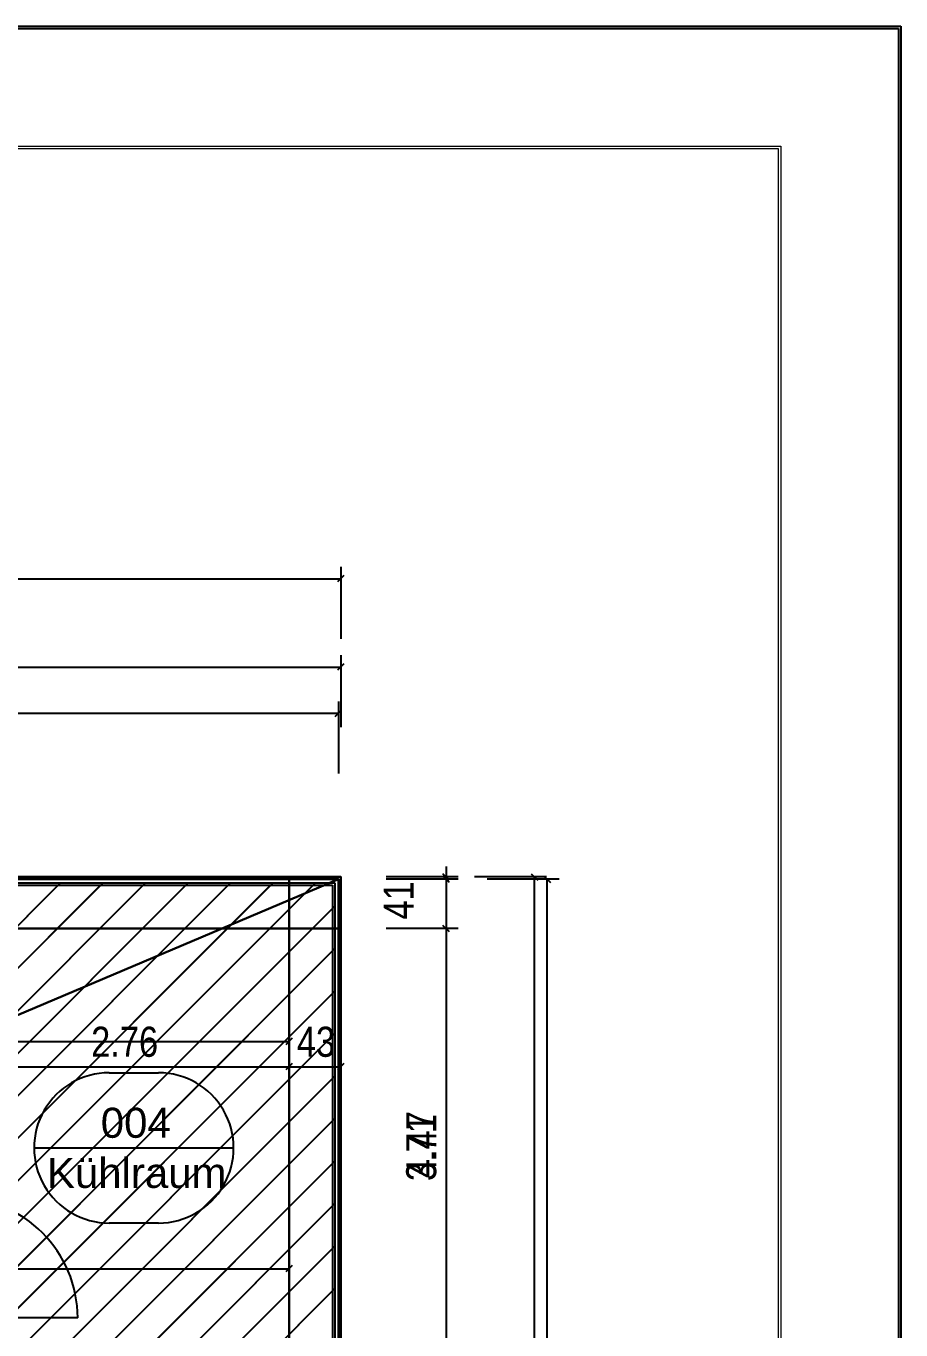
# Model space of a CAD drawing. Extents: x -996 to 41024, y -11542 to 18178.
# Drawn here: x 33743 to 41024, y 7331 to 18178 of the extents above; entities that cross this region are included whole.
import ezdxf

# ---------------------------------------------------------------- set-up
doc = ezdxf.new("R2010")
doc.units = 0
doc.header["$LTSCALE"] = 50
doc.layers.get('0').update_dxf_attribs({"lineweight": 25})
for name, color, linetype, lineweight, true_color in [('2D-NovaObj-A_Geschossdecke', 7, 'Continuous', 25, 0x008080), ('2D-NovaObj-A_Wand_allgemein', 3, 'Continuous', 25, 0x00ff00), ('3D-NovaObj-A_Geschossdecke', 7, 'Continuous', 25, 0x008080), ('3D-NovaObj-A_Wand_allgemein', 3, 'Continuous', 25, 0x00ff00), ('A_Geschossdecke', 7, 'Continuous', 25, 0x008080), ('A_Wand_allgemein', 3, 'Continuous', 25, 0x00ff00), ('X_Mass', 7, 'Continuous', 25, 0x0080ff), ('XREF-41001-A-G-EG$0$2D-NovaObj-A_Geschossdecke', 7, 'Continuous', 25, 0x008080), ('XREF-41001-A-G-EG$0$2D-NovaObj-A_Raum', 1, 'Continuous', 25, 0xff0000), ('XREF-41001-A-G-EG$0$2D-NovaObj-A_Tuer', 7, 'Continuous', 25, 0xbdbbbb), ('XREF-41001-A-G-EG$0$2D-NovaObj-A_Wand_allgemein', 3, 'Continuous', 25, 0x00ff00), ('XREF-41001-A-G-EG$0$3D-NovaObj-A_Geschossdecke', 7, 'Continuous', 25, 0x008080), ('XREF-41001-A-G-EG$0$3D-NovaObj-A_Tuer_3D', 9, 'Continuous', 18, 0x808080), ('XREF-41001-A-G-EG$0$3D-NovaObj-A_Wand_allgemein', 3, 'Continuous', 25, 0x00ff00), ('XREF-41001-A-G-EG$0$A_Geschossdecke', 7, 'Continuous', 25, 0x008080), ('XREF-41001-A-G-EG$0$A_Raum', 1, 'Continuous', 25, 0xff0000), ('XREF-41001-A-G-EG$0$A_Tuer', 7, 'Continuous', 25, 0xbdbbbb), ('XREF-41001-A-G-EG$0$A_Wand_allgemein', 3, 'Continuous', 25, 0x00ff00), ('XREF-41001-A-G-EG$0$X_Mass', 7, 'Continuous', 25, 0x0080ff)]:
    doc.layers.add(name, color=color, linetype=linetype, lineweight=lineweight, true_color=true_color)
for name, color, linetype, lineweight in [('2D-NovaObj-X_Planrahmen', 7, 'Continuous', 25), ('2D-NovaObj-X_Plk Linien', 7, 'Continuous', 13), ('3D-NovaObj-X_Planrahmen', 7, 'Continuous', 25), ('3D-NovaObj-X_Plk Linien', 7, 'Continuous', 13), ('X_Planrahmen', 7, 'Continuous', 25), ('X_Plk Linien', 7, 'Continuous', 13), ('XREF-41001-A-G-EG$0$2D-NovaObj-X_Planrahmen', 7, 'Continuous', 25), ('XREF-41001-A-G-EG$0$2D-NovaObj-X_Plk Linien', 7, 'Continuous', 13), ('XREF-41001-A-G-EG$0$3D-NovaObj-X_Planrahmen', 7, 'Continuous', 25), ('XREF-41001-A-G-EG$0$3D-NovaObj-X_Plk Linien', 7, 'Continuous', 13), ('XREF-41001-A-G-EG$0$X_Planrahmen', 7, 'Continuous', 25), ('XREF-41001-A-G-EG$0$X_Plk Linien', 7, 'Continuous', 13)]:
    doc.layers.add(name, color=color, linetype=linetype, lineweight=lineweight)
doc.styles.get("Standard").update_dxf_attribs({"font": 'ARIALN.TTF'})
doc.styles.add('XREF-41001-A-G-EG$0$Standard', font='ARIALN.TTF')

# ---------------------------------------------------------------- blocks, each defined once
blk = doc.blocks.new('Wand_A0AA6KWBLL', base_point=(35933, -2880))
at = {"layer": '2D-NovaObj-A_Wand_allgemein', "color": 94, "ltscale": 0.25, "true_color": 0x009900}
for p, q in [((35933, -2470), (35933, 10670)), ((36343, -2880), (36343, 10670))]:
    blk.add_line(p, q, dxfattribs=at)
at = {"layer": '3D-NovaObj-A_Wand_allgemein', "color": 94, "linetype": 'Continuous', "ltscale": 0.25, "true_color": 0x009900}
for p, q in [((35933, -2880, 3000), (35933, 10670, 3000)), ((35933, 10670, 3000), (35933, 10670)), ((35933, 10670), (35933, -2880)), ((36343, 10670), (36343, 10670, 3000)), ((36343, 10670, 3000), (36343, -2880, 3000)), ((36343, -2880), (36343, 10670))]:
    blk.add_line(p, q, dxfattribs=at)
for points in [[(35933, -2880), (35933, -2880, 3000), (35933, 10670, 3000), (35933, 10670)], [(36343, 10670), (36343, 10670, 3000), (36343, -2880, 3000), (36343, -2880)]]:
    blk.add_3dface(points, dxfattribs=at)
at = {"layer": '3D-NovaObj-A_Wand_allgemein', "color": 94, "linetype": 'Continuous', "ltscale": 0.25, "true_color": 0x009900, "invisible_edges": 15}
for points in [[(35933, -2880), (35933, 10670), (36343, 10670), (36343, -2880)], [(36343, -2880, 3000), (36343, 10670, 3000), (35933, 10670, 3000), (35933, -2880, 3000)]]:
    blk.add_3dface(points, dxfattribs=at)
blk = doc.blocks.new('Geschossdecke_A0AA6KWGLL', base_point=(3383, -2880))
at = {"layer": '2D-NovaObj-A_Geschossdecke', "ltscale": 0.25}
for p, q in [((3433, 11030), (36293, 11030)), ((36293, 11030), (36293, -2830))]:
    blk.add_line(p, q, dxfattribs=at)
at = {"layer": '2D-NovaObj-A_Geschossdecke', "linetype": 'Continuous', "ltscale": 0.25}
for p, q in [((25501, 2520), (34011, 11030)), ((25854, 2520), (34364, 11030)), ((26208, 2520), (34718, 11030)), ((26562, 2520), (35072, 11030)), ((26915, 2520), (35425, 11030)), ((27269, 2520), (35779, 11030)), ((27622, 2520), (36132, 11030)), ((27976, 2520), (36293, 10837)), ((28329, 2520), (36293, 10483)), ((28613, 2450), (36293, 10130)), ((28613, 2096), (36293, 9776)), ((28613, 1742), (36293, 9422)), ((28613, 1389), (36293, 9069)), ((28613, 1035), (36293, 8715)), ((28613, 682), (36293, 8362)), ((28613, 328), (36293, 8008)), ((26813, -1825), (36293, 7655))]:
    blk.add_line(p, q, dxfattribs=at)
at = {"layer": '3D-NovaObj-A_Geschossdecke', "linetype": 'Continuous', "ltscale": 0.25}
for p, q in [((3383, 11080, 3000), (36343, 11080, 3000)), ((3383, 11080, 3510), (36343, 11080, 3510)), ((36343, 11080, 3000), (36343, 11080, 3510)), ((36343, 11080, 3000), (36343, -2880, 3000)), ((36343, 11080, 3510), (36343, -2880, 3510))]:
    blk.add_line(p, q, dxfattribs=at)
for points in [[(3383, 11080, 3510), (36343, 11080, 3510), (36343, 11080, 3000), (3383, 11080, 3000)], [(36343, 11080, 3510), (36343, -2880, 3510), (36343, -2880, 3000), (36343, 11080, 3000)]]:
    blk.add_3dface(points, dxfattribs=at)
at = {"layer": '3D-NovaObj-A_Geschossdecke', "linetype": 'Continuous', "ltscale": 0.25, "invisible_edges": 15}
for points in [[(19973, 6730, 3000), (3383, 11080, 3000), (36343, 11080, 3000)], [(19973, 6730, 3510), (3383, 11080, 3510), (36343, 11080, 3510)], [(23033, 6730, 3000), (19973, 6730, 3000), (36343, 11080, 3000)], [(23033, 6730, 3510), (19973, 6730, 3510), (36343, 11080, 3510)], [(36343, 11080, 3000), (23263, 2470, 3000), (23033, 6130, 3000)], [(23033, 6730, 3000), (36343, 11080, 3000), (23033, 6130, 3000)], [(36343, 11080, 3510), (23263, 2470, 3510), (23033, 6130, 3510)], [(23033, 6730, 3510), (36343, 11080, 3510), (23033, 6130, 3510)], [(28563, 2470, 3000), (36343, 11080, 3000), (23263, 2470, 3000)], [(28563, 2470, 3510), (36343, 11080, 3510), (23263, 2470, 3510)], [(28563, 220, 3000), (28563, 2470, 3000), (36343, 11080, 3000)], [(28563, 220, 3000), (36343, 11080, 3000), (36343, -2880, 3000)], [(28563, 220, 3510), (28563, 2470, 3510), (36343, 11080, 3510)], [(28563, 220, 3510), (36343, 11080, 3510), (36343, -2880, 3510)]]:
    blk.add_3dface(points, dxfattribs=at)
blk = doc.blocks.new('Wand_A0AA6KWILL', base_point=(3793, 10670))
at = {"layer": '2D-NovaObj-A_Wand_allgemein', "color": 94, "ltscale": 0.25, "true_color": 0x009900}
for p, q in [((3793, 11080), (36343, 11080)), ((36343, 10670), (36343, 11080)), ((19973, 10670), (35933, 10670))]:
    blk.add_line(p, q, dxfattribs=at)
at = {"layer": '3D-NovaObj-A_Wand_allgemein', "color": 94, "linetype": 'Continuous', "ltscale": 0.25, "true_color": 0x009900}
for p, q in [((3793, 11080, 3000), (36343, 11080, 3000)), ((36343, 11080), (3793, 11080)), ((36343, 11080, 3000), (36343, 11080)), ((36343, 11080, 3000), (36343, 10670, 3000)), ((36343, 10670), (36343, 11080)), ((36343, 10670, 3000), (3793, 10670, 3000)), ((3793, 10670), (36343, 10670)), ((36343, 10670), (36343, 10670, 3000))]:
    blk.add_line(p, q, dxfattribs=at)
for points in [[(3793, 11080), (3793, 11080, 3000), (36343, 11080, 3000), (36343, 11080)], [(36343, 10670), (36343, 10670, 3000), (3793, 10670, 3000), (3793, 10670)]]:
    blk.add_3dface(points, dxfattribs=at)
for points, invisible_edges in [([(3793, 11080), (36343, 11080), (36343, 10670), (3793, 10670)], 15), ([(3793, 10670, 3000), (36343, 10670, 3000), (36343, 11080, 3000), (3793, 11080, 3000)], 15), ([(36343, 11080, 3000), (36343, 10670, 3000), (36343, 10670), (36343, 11080)], 10)]:
    blk.add_3dface(points, dxfattribs=dict(at, invisible_edges=invisible_edges))
blk = doc.blocks.new('Geschossdecke_A0AA6KWQLL', base_point=(3383, -2880, -480))
at = {"layer": '2D-NovaObj-A_Geschossdecke', "ltscale": 0.25}
for p, q in [((3433, 11030), (36293, 11030)), ((36293, 11030), (36293, -2830))]:
    blk.add_line(p, q, dxfattribs=at)
at = {"layer": '2D-NovaObj-A_Geschossdecke', "linetype": 'Continuous', "ltscale": 0.25}
for p, q in [((20151, -2830), (34011, 11030)), ((20504, -2830), (34364, 11030)), ((20858, -2830), (34718, 11030)), ((21212, -2830), (35072, 11030)), ((21565, -2830), (35425, 11030)), ((21919, -2830), (35779, 11030)), ((22272, -2830), (36132, 11030)), ((22626, -2830), (36293, 10837)), ((22979, -2830), (36293, 10483)), ((23333, -2830), (36293, 10130)), ((23686, -2830), (36293, 9776)), ((24040, -2830), (36293, 9422)), ((24394, -2830), (36293, 9069)), ((24747, -2830), (36293, 8715)), ((25101, -2830), (36293, 8362)), ((25454, -2830), (36293, 8008)), ((25808, -2830), (36293, 7655))]:
    blk.add_line(p, q, dxfattribs=at)
at = {"layer": '3D-NovaObj-A_Geschossdecke', "linetype": 'Continuous', "ltscale": 0.25}
for p, q in [((3383, 11080, -480), (36343, 11080, -480)), ((3383, 11080), (36343, 11080)), ((36343, 11080, -480), (36343, 11080)), ((36343, 11080, -480), (36343, -2880, -480)), ((36343, 11080), (36343, -2880))]:
    blk.add_line(p, q, dxfattribs=at)
for points in [[(3383, 11080), (36343, 11080), (36343, 11080, -480), (3383, 11080, -480)], [(36343, 11080), (36343, -2880), (36343, -2880, -480), (36343, 11080, -480)]]:
    blk.add_3dface(points, dxfattribs=at)
mesh = blk.add_polyface(dxfattribs=at)
corners = [(3383, -2880, -480), (3383, 11080, -480), (36343, 11080, -480), (36343, -2880, -480)]
mesh.append_faces([[corners[k] for k in face] for face in [(0, 2, 3, 3)]], dxfattribs={"vtx0": -1, "vtx2": -1})
mesh.append_faces([[corners[k] for k in face] for face in [(0, 1, 2, 2)]], dxfattribs={"vtx2": -1, "vtx3": -1})
mesh = blk.add_polyface(dxfattribs=at)
corners = [(3383, -2880), (3383, 11080), (36343, 11080), (36343, -2880)]
mesh.append_faces([[corners[k] for k in face] for face in [(0, 2, 1, 1)]], dxfattribs={"vtx0": -1, "vtx2": -1})
mesh.append_faces([[corners[k] for k in face] for face in [(0, 3, 2, 2)]], dxfattribs={"vtx2": -1, "vtx3": -1})
blk = doc.blocks.new('XREF-41001-A-G-EG$0$Wand_A0AA6KV1LL', base_point=(35933, -2470))
at = {"layer": 'XREF-41001-A-G-EG$0$2D-NovaObj-A_Wand_allgemein', "color": 6, "ltscale": 0.25, "true_color": 0xff00ff}
for p, q in [((36363, 11100), (35933, 11100)), ((36363, 6630), (36363, 11100)), ((35933, 6960), (35933, 10670))]:
    blk.add_line(p, q, dxfattribs=at)
at = {"layer": 'XREF-41001-A-G-EG$0$3D-NovaObj-A_Wand_allgemein', "color": 6, "linetype": 'Continuous', "ltscale": 0.25, "true_color": 0xff00ff}
for p, q in [((35933, 6630, 3000), (35933, 11100, 3000)), ((35933, 11100, 3000), (35933, 11100)), ((35933, 11100), (35933, 6630)), ((35933, 11100, 3000), (36363, 11100, 3000)), ((36363, 11100), (35933, 11100)), ((36363, 11100), (36363, 11100, 3000)), ((36363, 11100, 3000), (36363, 6630, 3000)), ((36363, 6630), (36363, 11100))]:
    blk.add_line(p, q, dxfattribs=at)
for points, invisible_edges in [([(35933, 6630), (35933, 6630, 3000), (35933, 11100, 3000), (35933, 11100)], 1), ([(35933, 11100, 3000), (36363, 11100, 3000), (36363, 11100), (35933, 11100)], 10), ([(35933, 6630), (35933, 11100), (36363, 11100), (36363, 6630)], 15), ([(36363, -2470, 3000), (36363, 11100, 3000), (35933, 11100, 3000), (35933, -2470, 3000)], 15), ([(36363, 11100), (36363, 11100, 3000), (36363, 6630, 3000), (36363, 6630)], 4)]:
    blk.add_3dface(points, dxfattribs=dict(at, invisible_edges=invisible_edges))
blk = doc.blocks.new('XREF-41001-A-G-EG$0$Wand_A0AA6KV9LL', base_point=(3793, 10670))
at = {"layer": 'XREF-41001-A-G-EG$0$2D-NovaObj-A_Wand_allgemein', "color": 6, "ltscale": 0.25, "true_color": 0xff00ff}
for p, q in [((29563, 11100), (35933, 11100)), ((33173, 10670), (35933, 10670))]:
    blk.add_line(p, q, dxfattribs=at)
at = {"layer": 'XREF-41001-A-G-EG$0$3D-NovaObj-A_Wand_allgemein', "color": 6, "linetype": 'Continuous', "ltscale": 0.25, "true_color": 0xff00ff}
for p, q in [((29563, 11100, 3000), (35933, 11100, 3000)), ((35933, 11100), (29563, 11100)), ((35933, 11100, 3000), (35933, 11100)), ((35933, 10670, 3000), (29563, 10670, 3000)), ((29563, 10670), (35933, 10670)), ((35933, 10670), (35933, 10670, 3000))]:
    blk.add_line(p, q, dxfattribs=at)
for points, invisible_edges in [([(3793, 11100), (35933, 11100), (35933, 10670), (3793, 10670)], 15), ([(3793, 10670, 3000), (35933, 10670, 3000), (35933, 11100, 3000), (3793, 11100, 3000)], 15), ([(29563, 11100), (29563, 11100, 3000), (35933, 11100, 3000), (35933, 11100)], 1), ([(35933, 10670), (35933, 10670, 3000), (29563, 10670, 3000), (29563, 10670)], 4)]:
    blk.add_3dface(points, dxfattribs=dict(at, invisible_edges=invisible_edges))
blk = doc.blocks.new('XREF-41001-A-G-EG$0$Tür_A0AA6KVILL', base_point=(32798, 7430))
at = {"layer": 'XREF-41001-A-G-EG$0$2D-NovaObj-A_Tuer', "color": 6, "ltscale": 0.25, "true_color": 0xff00ff}
for p, q in [((32943, 8430), (33173, 8430)), ((34173, 7430), (32943, 7430))]:
    blk.add_line(p, q, dxfattribs=at)
at = {"layer": 'XREF-41001-A-G-EG$0$2D-NovaObj-A_Tuer', "color": 6, "lineweight": 18, "ltscale": 0.18, "true_color": 0xff00ff}
blk.add_line((33058, 7960), (33058, 7900), dxfattribs=at)
at = {"layer": 'XREF-41001-A-G-EG$0$2D-NovaObj-A_Tuer', "color": 6, "ltscale": 0.25, "true_color": 0xff00ff}
blk.add_ellipse((33173, 7430), major_axis=(1000, 0), ratio=1, start_param=0, end_param=1.570796, dxfattribs=at)
at = {"layer": 'XREF-41001-A-G-EG$0$3D-NovaObj-A_Tuer_3D', "color": 6, "ltscale": 0.18, "true_color": 0xff00ff}
for p, q in [((33123, 8430), (33223, 8430)), ((33123, 8430, 2000), (33223, 8430, 2000)), ((33123, 8430), (33123, 8430, 2000)), ((33123, 8430, 2000), (33123, 7430, 2000)), ((33123, 7430), (33123, 8430)), ((33223, 8430), (33223, 8430, 2000)), ((33223, 8430, 2000), (33223, 7430, 2000)), ((33223, 7430), (33223, 8430)), ((33123, 7430, 2000), (33223, 7430, 2000)), ((33123, 7430), (33223, 7430)), ((33123, 7430, 2000), (33123, 7430)), ((33223, 7430, 2000), (33223, 7430))]:
    blk.add_line(p, q, dxfattribs=at)
for points in [[(33223, 8430), (33223, 8430, 2000), (33123, 8430, 2000), (33123, 8430)], [(33223, 8430, 2000), (33223, 7430, 2000), (33123, 7430, 2000), (33123, 8430, 2000)], [(33223, 7430), (33223, 8430), (33123, 8430), (33123, 7430)], [(33223, 7430, 2000), (33223, 7430), (33123, 7430), (33123, 7430, 2000)]]:
    blk.add_3dface(points, dxfattribs=at)
at = {"layer": 'XREF-41001-A-G-EG$0$2D-NovaObj-A_Tuer', "color": 6, "lineweight": 18, "ltscale": 0.18, "true_color": 0xff00ff, "char_height": 200, "attachment_point": 1, "rotation": 90, "style": 'XREF-41001-A-G-EG$0$Standard'}
for s, insert in [('{\\fArial;1.00}', (32798, 7680)), ('{\\fArial;2.00}', (33124, 7668))]:
    blk.add_mtext(s, dxfattribs=dict(at, insert=insert))
at = {"layer": 'XREF-41001-A-G-EG$0$3D-NovaObj-A_Tuer_3D', "color": 6, "ltscale": 0.18, "true_color": 0xff00ff}
mesh = blk.add_polyface(dxfattribs=at)
corners = [(33123, 8430), (33123, 8430, 2000), (33123, 7430, 2000), (33123, 7430)]
mesh.append_faces([[corners[k] for k in face] for face in [(0, 2, 1, 1)]], dxfattribs={"vtx0": -1, "vtx2": -1, "color": 6})
mesh.append_faces([[corners[k] for k in face] for face in [(0, 3, 2, 2)]], dxfattribs={"vtx2": -1, "vtx3": -1, "color": 6})
mesh = blk.add_polyface(dxfattribs=at)
corners = [(33223, 8430), (33223, 8430, 2000), (33223, 7430, 2000), (33223, 7430)]
mesh.append_faces([[corners[k] for k in face] for face in [(0, 2, 3, 3)]], dxfattribs={"vtx0": -1, "vtx2": -1, "color": 6})
mesh.append_faces([[corners[k] for k in face] for face in [(0, 1, 2, 2)]], dxfattribs={"vtx2": -1, "vtx3": -1, "color": 6})
blk = doc.blocks.new('XREF-41001-A-G-EG$0$Geschossdecke_A0AA6KVLLL', base_point=(3363, -2900))
at = {"layer": 'XREF-41001-A-G-EG$0$2D-NovaObj-A_Geschossdecke', "color": 6, "ltscale": 0.25, "true_color": 0xff00ff}
for p, q in [((3413, 11050), (36313, 11050)), ((36313, 11050), (36313, -2850))]:
    blk.add_line(p, q, dxfattribs=at)
at = {"layer": 'XREF-41001-A-G-EG$0$2D-NovaObj-A_Geschossdecke', "color": 6, "linetype": 'Continuous', "ltscale": 0.25, "true_color": 0xff00ff}
for p, q in [((25501, 2520), (34031, 11050)), ((25854, 2520), (34384, 11050)), ((26208, 2520), (34738, 11050)), ((26562, 2520), (35092, 11050)), ((26915, 2520), (35445, 11050)), ((27269, 2520), (35799, 11050)), ((27622, 2520), (36152, 11050)), ((27976, 2520), (36313, 10857)), ((28329, 2520), (36313, 10503)), ((28613, 2450), (36313, 10150)), ((28613, 2096), (36313, 9796)), ((28613, 1742), (36313, 9442)), ((28613, 1389), (36313, 9089)), ((28613, 1035), (36313, 8735)), ((28613, 682), (36313, 8382)), ((28613, 328), (36313, 8028)), ((26813, -1825), (36313, 7675))]:
    blk.add_line(p, q, dxfattribs=at)
at = {"layer": 'XREF-41001-A-G-EG$0$3D-NovaObj-A_Geschossdecke', "color": 6, "linetype": 'Continuous', "ltscale": 0.25, "true_color": 0xff00ff}
for p, q in [((3363, 11100, 3000), (36363, 11100, 3000)), ((3363, 11100, 3380), (36363, 11100, 3380)), ((36363, 11100, 3000), (36363, 11100, 3380)), ((36363, 11100, 3000), (36363, -2900, 3000)), ((36363, 11100, 3380), (36363, -2900, 3380))]:
    blk.add_line(p, q, dxfattribs=at)
for points in [[(3363, 11100, 3380), (36363, 11100, 3380), (36363, 11100, 3000), (3363, 11100, 3000)], [(36363, 11100, 3380), (36363, -2900, 3380), (36363, -2900, 3000), (36363, 11100, 3000)]]:
    blk.add_3dface(points, dxfattribs=at)
at = {"layer": 'XREF-41001-A-G-EG$0$3D-NovaObj-A_Geschossdecke', "color": 6, "linetype": 'Continuous', "ltscale": 0.25, "true_color": 0xff00ff, "invisible_edges": 15}
for points in [[(19973, 6730, 3000), (3363, 11100, 3000), (36363, 11100, 3000)], [(19973, 6730, 3380), (3363, 11100, 3380), (36363, 11100, 3380)], [(23033, 6730, 3000), (19973, 6730, 3000), (36363, 11100, 3000)], [(23033, 6730, 3380), (19973, 6730, 3380), (36363, 11100, 3380)], [(36363, 11100, 3000), (23263, 2470, 3000), (23033, 6130, 3000)], [(23033, 6730, 3000), (36363, 11100, 3000), (23033, 6130, 3000)], [(36363, 11100, 3380), (23263, 2470, 3380), (23033, 6130, 3380)], [(23033, 6730, 3380), (36363, 11100, 3380), (23033, 6130, 3380)], [(28563, 2470, 3000), (36363, 11100, 3000), (23263, 2470, 3000)], [(28563, 2470, 3380), (36363, 11100, 3380), (23263, 2470, 3380)], [(28563, 220, 3000), (28563, 2470, 3000), (36363, 11100, 3000)], [(28563, 220, 3000), (36363, 11100, 3000), (36363, -2900, 3000)], [(28563, 220, 3380), (28563, 2470, 3380), (36363, 11100, 3380)], [(28563, 220, 3380), (36363, 11100, 3380), (36363, -2900, 3380)]]:
    blk.add_3dface(points, dxfattribs=at)
blk = doc.blocks.new('XREF-41001-A-G-EG$0$Kühlraum_A0AA6KVQLL', base_point=(33810, 8220))
at = {"layer": 'XREF-41001-A-G-EG$0$2D-NovaObj-A_Raum', "color": 6, "ltscale": 0.25, "true_color": 0xff00ff}
for p, q in [((34435, 9470), (34846, 9470)), ((33810, 8845), (35471, 8845)), ((34846, 8220), (34435, 8220))]:
    blk.add_line(p, q, dxfattribs=at)
for centre, major_axis in [((34435, 8845), (0, 625)), ((34846, 8845), (0, -625))]:
    blk.add_ellipse(centre, major_axis=major_axis, ratio=1, start_param=0, end_param=3.141593, dxfattribs=at)
at = {"layer": 'XREF-41001-A-G-EG$0$2D-NovaObj-A_Raum', "color": 6, "ltscale": 0.25, "true_color": 0xff00ff, "char_height": 250, "attachment_point": 1, "style": 'XREF-41001-A-G-EG$0$Standard'}
for s, insert in [('{\\fArial;004}', (34365, 9179)), ('{\\fArial;Kühlraum}', (33917, 8762))]:
    blk.add_mtext(s, dxfattribs=dict(at, insert=insert))
blk = doc.blocks.new('XREF-41001-A-G-EG$0$Polygon_A0AA6KVVLL', base_point=(-996, -11542))
at = {"layer": 'XREF-41001-A-G-EG$0$2D-NovaObj-X_Planrahmen', "color": 6, "ltscale": 0.25, "true_color": 0xff00ff}
for p, q in [((-996, 18158), (41004, 18158)), ((41004, 18158), (41004, -11542))]:
    blk.add_line(p, q, dxfattribs=at)
at = {"layer": 'XREF-41001-A-G-EG$0$3D-NovaObj-X_Planrahmen', "color": 6, "ltscale": 0.25, "true_color": 0xff00ff}
for p, q in [((-996, 18158), (41004, 18158)), ((41004, 18158), (41004, -11542))]:
    blk.add_line(p, q, dxfattribs=at)
blk = doc.blocks.new('XREF-41001-A-G-EG$0$Polygon_A0AA6KVWLL', base_point=(4, -8342))
at = {"layer": 'XREF-41001-A-G-EG$0$2D-NovaObj-X_Plk Linien', "color": 6, "ltscale": 0.13, "true_color": 0xff00ff}
for p, q in [((4, 17158), (40004, 17158)), ((40004, 17158), (40004, -8342))]:
    blk.add_line(p, q, dxfattribs=at)
at = {"layer": 'XREF-41001-A-G-EG$0$3D-NovaObj-X_Plk Linien', "color": 6, "ltscale": 0.13, "true_color": 0xff00ff}
for p, q in [((4, 17158), (40004, 17158)), ((40004, 17158), (40004, -8342))]:
    blk.add_line(p, q, dxfattribs=at)
blk = doc.blocks.new('XREF-41001-A-G-EG$0$Maß_A0AA6KVXLL', base_point=(3336, 12345))
at = {"color": 6, "ltscale": 0.25, "true_color": 0xff00ff}
for p, q in [((36363, 12945), (36363, 12345)), ((3363, 12845), (36363, 12845)), ((36389, 12872), (36336, 12818))]:
    blk.add_line(p, q, dxfattribs=at)
blk = doc.blocks.new('XREF-41001-A-G-EG$0$Maß_A0AA6KVYLL', base_point=(3336, 13080))
at = {"color": 6, "ltscale": 0.25, "true_color": 0xff00ff}
for p, q in [((36363, 13680), (36363, 13080)), ((3363, 13580), (36363, 13580)), ((36389, 13607), (36336, 13553))]:
    blk.add_line(p, q, dxfattribs=at)
blk = doc.blocks.new('XREF-41001-A-G-EG$0$Maß_A0AA6KW0LL', base_point=(36719, -2927))
at = {"color": 6, "ltscale": 0.25, "true_color": 0xff00ff}
for p, q in [((37340, 11100), (36740, 11100)), ((37267, 11073), (37213, 11126)), ((37240, 11100), (37240, -2900))]:
    blk.add_line(p, q, dxfattribs=at)
at = {"color": 6, "ltscale": 0.25, "true_color": 0xff00ff, "insert": (36907, 8594), "char_height": 250, "attachment_point": 1, "rotation": 90, "style": 'XREF-41001-A-G-EG$0$Standard'}
blk.add_mtext('{\\fArial Narrow;4.47}', dxfattribs=at)
blk = doc.blocks.new('XREF-41001-A-G-EG$0$Maß_A0AA6KW1LL', base_point=(37475, -2927))
at = {"color": 6, "ltscale": 0.25, "true_color": 0xff00ff}
for p, q in [((38075, 11100), (37475, 11100)), ((37948, 11126), (38002, 11073)), ((37975, -2900), (37975, 11100))]:
    blk.add_line(p, q, dxfattribs=at)
blk = doc.blocks.new('XREF-41001-A-G-EG$0$Maß_A0AA6KW8LL', base_point=(3336, 9020))
at = {"color": 6, "ltscale": 0.25, "true_color": 0xff00ff}
for p, q in [((36363, 9420), (36363, 10020)), ((35959, 9547), (35906, 9493)), ((35933, 9620), (35933, 9020)), ((36389, 9547), (36336, 9493)), ((3363, 9520), (36363, 9520))]:
    blk.add_line(p, q, dxfattribs=at)
at = {"color": 6, "ltscale": 0.25, "true_color": 0xff00ff, "char_height": 250, "attachment_point": 1, "style": 'XREF-41001-A-G-EG$0$Standard'}
for s, insert in [('{\\fArial Narrow;2.76}', (34285, 9853)), ('{\\fArial Narrow;43}', (35997, 9853))]:
    blk.add_mtext(s, dxfattribs=dict(at, insert=insert))
blk = doc.blocks.new('XREF-41001-A-G-EG')
at = {"layer": 'XREF-41001-A-G-EG$0$A_Geschossdecke', "color": 6, "ltscale": 0.25, "true_color": 0xff00ff}
blk.add_blockref('XREF-41001-A-G-EG$0$Geschossdecke_A0AA6KVLLL', (3363, -2900), dxfattribs=at)
at = {"layer": 'XREF-41001-A-G-EG$0$A_Raum', "color": 6, "ltscale": 0.25, "true_color": 0xff00ff}
blk.add_blockref('XREF-41001-A-G-EG$0$Kühlraum_A0AA6KVQLL', (33810, 8220), dxfattribs=at)
at = {"layer": 'XREF-41001-A-G-EG$0$A_Tuer', "color": 6, "ltscale": 0.25, "true_color": 0xff00ff}
blk.add_blockref('XREF-41001-A-G-EG$0$Tür_A0AA6KVILL', (32798, 7430), dxfattribs=at)
at = {"layer": 'XREF-41001-A-G-EG$0$A_Wand_allgemein', "color": 6, "ltscale": 0.25, "true_color": 0xff00ff}
for name, p in [('XREF-41001-A-G-EG$0$Wand_A0AA6KV9LL', (3793, 10670)), ('XREF-41001-A-G-EG$0$Wand_A0AA6KV1LL', (35933, -2470))]:
    blk.add_blockref(name, p, dxfattribs=at)
at = {"layer": 'XREF-41001-A-G-EG$0$X_Mass', "color": 6, "ltscale": 0.25, "true_color": 0xff00ff}
for name, p in [('XREF-41001-A-G-EG$0$Maß_A0AA6KVYLL', (3336, 13080)), ('XREF-41001-A-G-EG$0$Maß_A0AA6KVXLL', (3336, 12345)), ('XREF-41001-A-G-EG$0$Maß_A0AA6KW0LL', (36719, -2927)), ('XREF-41001-A-G-EG$0$Maß_A0AA6KW1LL', (37475, -2927)), ('XREF-41001-A-G-EG$0$Maß_A0AA6KW8LL', (3336, 9020))]:
    blk.add_blockref(name, p, dxfattribs=at)
at = {"layer": 'XREF-41001-A-G-EG$0$X_Planrahmen', "color": 6, "ltscale": 0.25, "true_color": 0xff00ff}
blk.add_blockref('XREF-41001-A-G-EG$0$Polygon_A0AA6KVVLL', (-996, -11542), dxfattribs=at)
at = {"layer": 'XREF-41001-A-G-EG$0$X_Plk Linien', "color": 6, "ltscale": 0.13, "true_color": 0xff00ff}
blk.add_blockref('XREF-41001-A-G-EG$0$Polygon_A0AA6KVWLL', (4, -8342), dxfattribs=at)
blk = doc.blocks.new('Polygon_A0AA6KWSLL', base_point=(-976, -11522))
at = {"layer": '2D-NovaObj-X_Planrahmen', "ltscale": 0.25}
for p, q in [((-976, 18178), (41024, 18178)), ((41024, 18178), (41024, -11522))]:
    blk.add_line(p, q, dxfattribs=at)
at = {"layer": '3D-NovaObj-X_Planrahmen', "ltscale": 0.25}
for p, q in [((-976, 18178), (41024, 18178)), ((41024, 18178), (41024, -11522))]:
    blk.add_line(p, q, dxfattribs=at)
blk = doc.blocks.new('Polygon_A0AA6KWTLL', base_point=(24, -8322))
at = {"layer": '2D-NovaObj-X_Plk Linien', "ltscale": 0.13}
for p, q in [((24, 17178), (40024, 17178)), ((40024, 17178), (40024, -8322))]:
    blk.add_line(p, q, dxfattribs=at)
at = {"layer": '3D-NovaObj-X_Plk Linien', "ltscale": 0.13}
for p, q in [((24, 17178), (40024, 17178)), ((40024, 17178), (40024, -8322))]:
    blk.add_line(p, q, dxfattribs=at)
blk = doc.blocks.new('Maß_A0AA6KWULL', base_point=(3356, 11960))
at = {"ltscale": 0.25}
for p, q in [((36316, 12433), (36369, 12487)), ((36343, 12560), (36343, 11960)), ((36343, 12460), (3383, 12460))]:
    blk.add_line(p, q, dxfattribs=at)
blk = doc.blocks.new('Maß_A0AA6KWWLL', base_point=(36719, -2986))
at = {"ltscale": 0.25}
for p, q in [((37240, 11186), (37240, -2986)), ((37340, 11080), (36740, 11080)), ((37267, 11053), (37213, 11106)), ((37340, 10670), (36740, 10670)), ((37267, 10643), (37213, 10696))]:
    blk.add_line(p, q, dxfattribs=at)
at = {"ltscale": 0.25, "char_height": 250, "attachment_point": 1, "rotation": 90}
for s, insert in [('{\\fArial Narrow;41}', (36719, 10744)), ('{\\fArial Narrow;3.71}', (36907, 8569))]:
    blk.add_mtext(s, dxfattribs=dict(at, insert=insert))
blk = doc.blocks.new('Maß_A0AA6KWXLL', base_point=(37580, -2907))
at = {"ltscale": 0.25}
for p, q in [((38180, 11080), (37580, 11080)), ((38053, 11106), (38107, 11053)), ((38080, -2880), (38080, 11080))]:
    blk.add_line(p, q, dxfattribs=at)
blk = doc.blocks.new('Maß_A0AA6KXALL', base_point=(3766, 9630))
at = {"ltscale": 0.25}
for p, q in [((35933, 9630), (35933, 10230)), ((3793, 9730), (35933, 9730)), ((35959, 9757), (35906, 9703))]:
    blk.add_line(p, q, dxfattribs=at)
blk = doc.blocks.new('Maß_A0AA6KXBLL', base_point=(3766, 7340))
at = {"ltscale": 0.25}
for p, q in [((35933, 7740), (35933, 8340)), ((3793, 7840), (35933, 7840)), ((35959, 7867), (35906, 7813))]:
    blk.add_line(p, q, dxfattribs=at)

msp = doc.modelspace()

# ---------------------------------------------------------------- block references
at = {"color": 6, "lineweight": 25, "ltscale": 0.25, "true_color": 0xff00ff}
msp.add_blockref('XREF-41001-A-G-EG', (0, 0, 3510), dxfattribs=at)
at = {"layer": 'A_Geschossdecke', "ltscale": 0.25}
for name, p in [('Geschossdecke_A0AA6KWGLL', (3383, -2880)), ('Geschossdecke_A0AA6KWQLL', (3383, -2880, -480))]:
    msp.add_blockref(name, p, dxfattribs=at)
at = {"layer": 'A_Wand_allgemein', "color": 94, "ltscale": 0.25, "true_color": 0x009900}
for name, p in [('Wand_A0AA6KWILL', (3793, 10670)), ('Wand_A0AA6KWBLL', (35933, -2880))]:
    msp.add_blockref(name, p, dxfattribs=at)
at = {"layer": 'X_Mass', "ltscale": 0.25}
for name, p in [('Maß_A0AA6KWULL', (3356, 11960)), ('Maß_A0AA6KWWLL', (36719, -2986)), ('Maß_A0AA6KWXLL', (37580, -2907)), ('Maß_A0AA6KXALL', (3766, 9630)), ('Maß_A0AA6KXBLL', (3766, 7340))]:
    msp.add_blockref(name, p, dxfattribs=at)
at = {"layer": 'X_Planrahmen', "ltscale": 0.25}
msp.add_blockref('Polygon_A0AA6KWSLL', (-976, -11522), dxfattribs=at)
at = {"layer": 'X_Plk Linien', "ltscale": 0.13}
msp.add_blockref('Polygon_A0AA6KWTLL', (24, -8322), dxfattribs=at)

doc.saveas('drawing.dxf')
